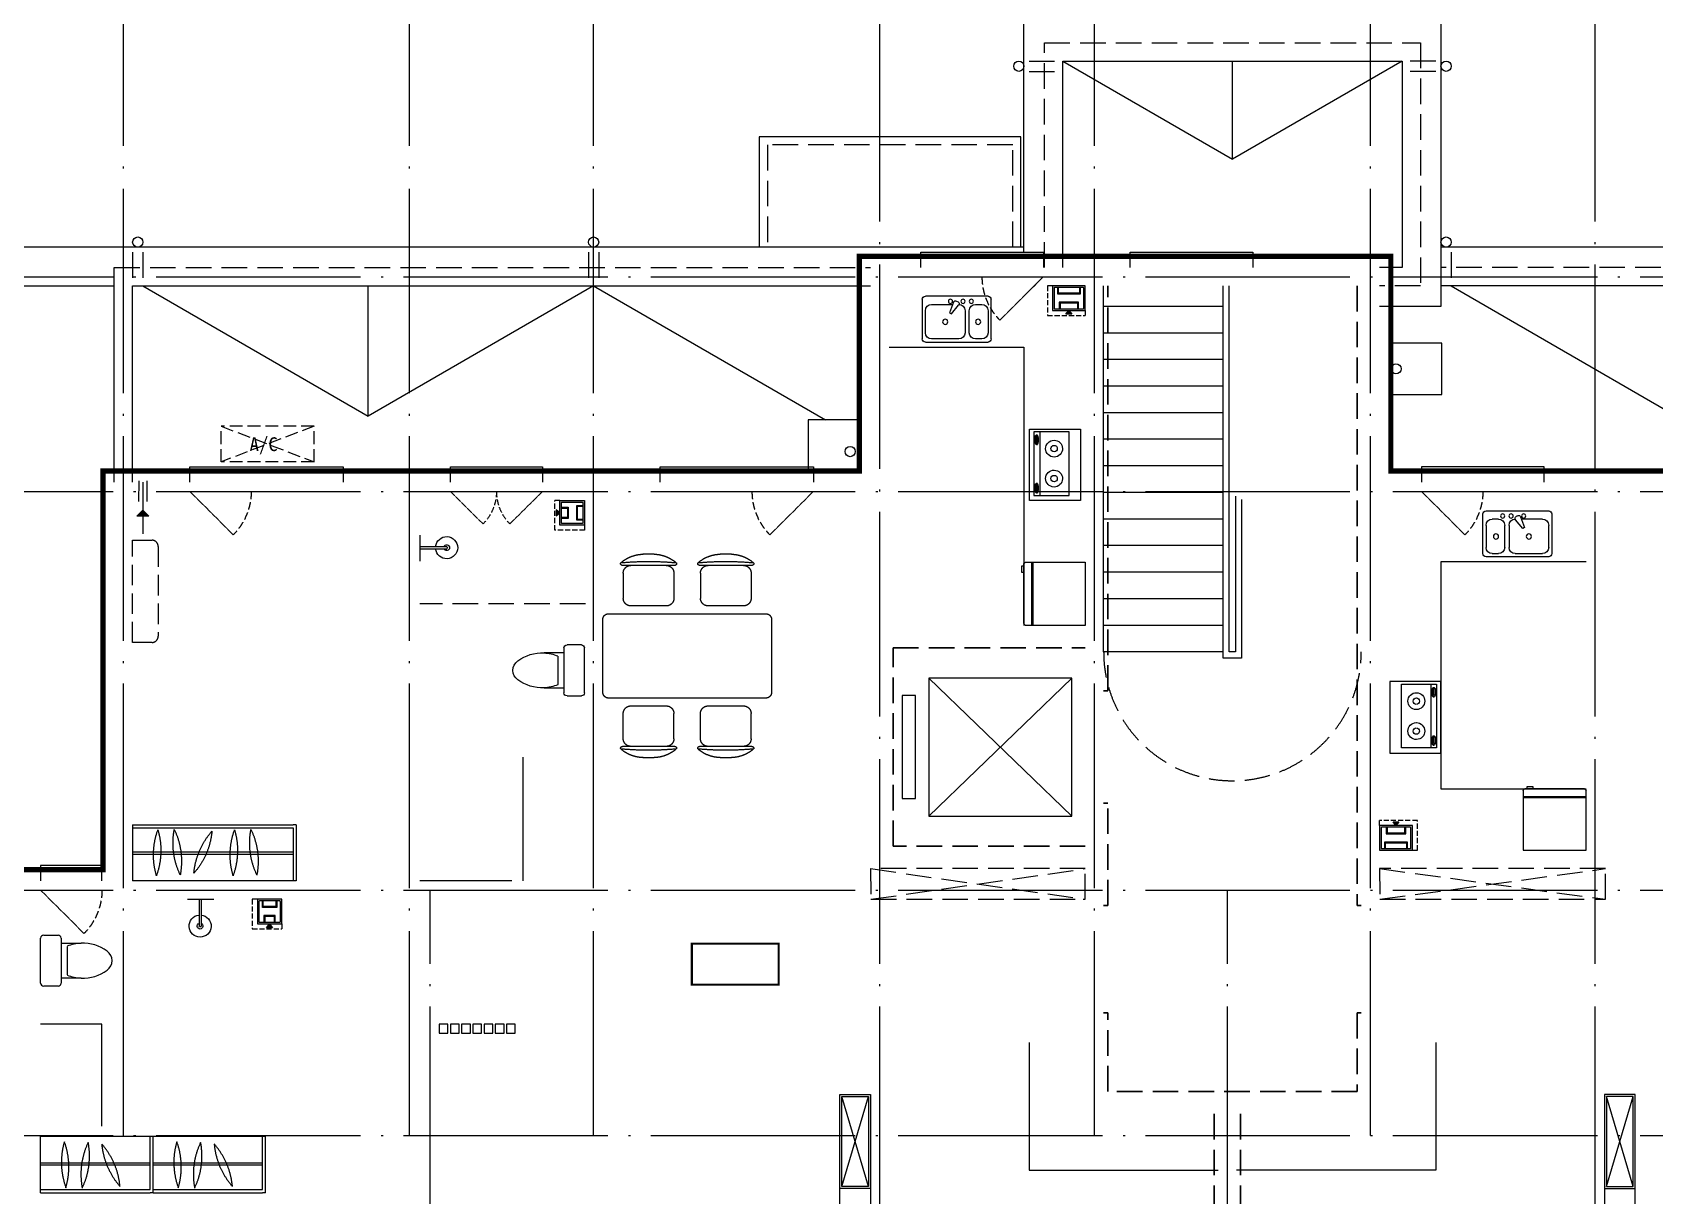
# Model space of a CAD drawing. Extents: x 23000734 to 24262965, y -11528137 to -9789882.
# Drawn here: x 24231225 to 24247095, y -10100428 to -10089050 of the extents above; entities that cross this region are included whole.
import ezdxf

# ---------------------------------------------------------------- set-up
doc = ezdxf.new("R2010")
doc.units = 0
doc.header["$LTSCALE"] = 1000
for name, pattern in [('DASH', [0.35, 0.25, -0.1]), ('DASHDOTX2', [50.8, 25.4, -12.7, 0, -12.7]), ('DOTE', [2.42, 2, -0.2, 0.02, -0.2])]:
    doc.linetypes.add(name, pattern=pattern)
for name, color, linetype in [('0-0全面积', 3, 'Continuous'), ('0-厨卫洁具', 95, 'Continuous'), ('0-开启示意', 154, 'Continuous'), ('0-看线', 173, 'Continuous'), ('A-SURFACE', 6, 'Continuous'), ('A-活动家具', 8, 'Continuous'), ('B-家具', 167, 'DASHDOTX2'), ('BALCONY', 6, 'Continuous'), ('DOTE', 249, 'DOTE'), ('KT', 8, 'Continuous'), ('PUB_HATCH', 252, 'Continuous'), ('PUB_STRM', 4, 'Continuous'), ('STAIR', 114, 'Continuous'), ('text_房间名称', 255, 'Continuous'), ('tk', 7, 'Continuous'), ('WINDOW', 4, 'Continuous'), ('空调', 6, 'Continuous')]:
    doc.layers.add(name, color=color, linetype=linetype)
doc.layers.add('家具', color=156, linetype='Continuous', lineweight=9)
doc.styles.get("Standard").update_dxf_attribs({"font": 'gbenor.shx', "bigfont": 'gbcbig.shx'})
doc.styles.add('黑体', font='SIMHEI_0.TTF', dxfattribs={"width": 0.8})

# ---------------------------------------------------------------- blocks, each defined once
blk = doc.blocks.new('客厅电视')
at = {"layer": 'B-家具'}
for p, q in [((23188, 22787), (23488, 22787)), ((23354, 22520), (23354, 22557)), ((23354, 22557), (23399, 22557)), ((23399, 22557), (23399, 22520)), ((23399, 22520), (23354, 22520)), ((23399, 22505), (23354, 22505)), ((23354, 22505), (23354, 21610)), ((23361, 22520), (23361, 22505)), ((23391, 22520), (23391, 22505)), ((23399, 21610), (23399, 22505)), ((23443, 22431), (23399, 22431)), ((23399, 22431), (23399, 21684)), ((23443, 21684), (23443, 22431)), ((23488, 22319), (23443, 22393)), ((23443, 22393), (23443, 21722)), ((23488, 21796), (23488, 22319)), ((23443, 21722), (23488, 21796)), ((23354, 21610), (23399, 21610)), ((23399, 21595), (23354, 21595)), ((23354, 21595), (23354, 21557)), ((23361, 21595), (23361, 21610)), ((23391, 21595), (23391, 21610)), ((23399, 21684), (23443, 21684)), ((23399, 21557), (23399, 21595)), ((23354, 21557), (23399, 21557)), ((23488, 21327), (23188, 21327))]:
    blk.add_line(p, q, dxfattribs=at)
for points in [[(23488, 23707), (23188, 23707), (23188, 20407), (23488, 20407), (23488, 23707)], [(23468, 22807), (23208, 23687)], [(23208, 22807), (23468, 23687)], [(23468, 21307), (23208, 21307), (23208, 20427), (23468, 20427), (23468, 21307), (23208, 20427)], [(23208, 21307), (23468, 20427)]]:
    blk.add_lwpolyline(points, dxfattribs=at)
blk.add_lwpolyline([(23468, 22807), (23468, 23687), (23208, 23687), (23208, 22807)], close=True, dxfattribs=at)
blk = doc.blocks.new('衣柜2')
at = {"layer": 'B-家具'}
for p, q in [((1100, 0), (0, 0)), ((0, -550), (0, 0)), ((1070, -520), (1070, 0)), ((1100, -550), (1100, 0)), ((1070, -260), (0, -260)), ((1070, -280), (0, -280)), ((0, -520), (1070, -520)), ((0, -550), (1070, -550)), ((1100, -550), (1070, -550))]:
    blk.add_line(p, q, dxfattribs=at)
for centre, start, end in [((924, -254), 163.6588, 200.0199), ((-445, -298), 343.6588, 20.0199), ((1115, -370), 154.3888, 190.7499), ((-243, -192), 334.3888, 10.7499), ((58, -552), 5.1418, 41.5029), ((1316, -10), 185.1418, 221.5029)]:
    blk.add_arc(centre, 721, start, end, dxfattribs=at)
blk = doc.blocks.new('M_C25MYD')
at = {"layer": 'B-家具'}
for p, q in [((-389, 921), (-290, 921)), ((298, 921), (397, 921)), ((-569, 821), (-109, 821)), ((-564, 754), (-564, 529)), ((-114, 754), (-114, 529)), ((117, 821), (577, 821)), ((122, 754), (122, 529)), ((572, 754), (572, 529)), ((-497, 461), (-182, 461)), ((190, 461), (505, 461)), ((-746, 342), (-746, -308)), ((704, 392), (-696, 392)), ((754, -308), (754, 342)), ((-696, -358), (704, -358)), ((-182, -427), (-497, -427)), ((505, -427), (190, -427)), ((-564, -720), (-564, -495)), ((-114, -720), (-114, -495)), ((122, -720), (122, -495)), ((572, -720), (572, -495)), ((-109, -787), (-569, -787)), ((577, -787), (117, -787)), ((-290, -887), (-389, -887)), ((397, -887), (298, -887))]:
    blk.add_line(p, q, dxfattribs=at)
for centre, radius, start, end in [((-379, 606), 316, 91.7651, 130.7265), ((-300, 606), 316, 49.2735, 88.2349), ((307, 606), 316, 91.7651, 130.7265), ((387, 606), 316, 49.2735, 88.2349), ((-579, 837), 10, 130.7265, 202.67), ((-569, 841), 20, 202.67, 270), ((-339, -1857), 2713, 84.8023, 95.1977), ((-497, 754), 67.5, 90, 180), ((-182, 754), 67.5, 0, 90), ((-109, 841), 20, 270, 337.33), ((-100, 837), 10, 337.33, 49.2735), ((108, 837), 10, 130.7265, 202.67), ((117, 841), 20, 202.67, 270), ((347, -1857), 2713, 84.8023, 95.1977), ((190, 754), 67.5, 90, 180), ((505, 754), 67.5, 0, 90), ((577, 841), 20, 270, 337.33), ((587, 837), 10, 337.33, 49.2735), ((-497, 529), 67.5, 180, 270), ((-182, 529), 67.5, 270, 0), ((190, 529), 67.5, 180, 270), ((505, 529), 67.5, 270, 0), ((-696, 342), 50, 90, 180), ((704, 342), 50, 0, 90), ((-696, -308), 50, 180, 270), ((-497, -495), 67.5, 90, 180), ((-182, -495), 67.5, 0, 90), ((190, -495), 67.5, 90, 180), ((505, -495), 67.5, 0, 90), ((704, -308), 50, 270, 0), ((-497, -720), 67.5, 180, 270), ((-182, -720), 67.5, 270, 0), ((190, -720), 67.5, 180, 270), ((505, -720), 67.5, 270, 0), ((-579, -803), 10, 157.33, 229.2735), ((-569, -807), 20, 90, 157.33), ((-379, -572), 316, 229.2735, 268.2349), ((-339, 1890), 2713, 264.8023, 275.1977), ((-300, -572), 316, 271.7651, 310.7265), ((-109, -807), 20, 22.67, 90), ((-100, -803), 10, 310.7265, 22.67), ((108, -803), 10, 157.33, 229.2735), ((117, -807), 20, 90, 157.33), ((307, -572), 316, 229.2735, 268.2349), ((347, 1890), 2713, 264.8023, 275.1977), ((387, -572), 316, 271.7651, 310.7265), ((577, -807), 20, 22.67, 90), ((587, -803), 10, 310.7265, 22.67)]:
    blk.add_arc(centre, radius, start, end, dxfattribs=at)
at = {"layer": 'B-家具', "width": 0.8, "flags": 9}
for tag in ['XSIZE', 'YSIZE']:
    blk.add_attdef(tag, (0, 0), '', height=0.5, dxfattribs=at)
blk = doc.blocks.new('A$C59522257')
at = {"layer": 'B-家具'}
for p, q in [((-662, 30), (-632, 30)), ((-662, 30), (-662, -520)), ((938, 30), (-632, 30)), ((938, 0), (-632, 0)), ((-632, 0), (-632, -520)), ((938, 30), (938, -520)), ((-632, -240), (938, -240)), ((-632, -260), (938, -260)), ((-662, -520), (938, -520))]:
    blk.add_line(p, q, dxfattribs=at)
for centre, start, end in [((431, -328), 154.3888, 190.7499), ((-928, -150), 334.3888, 10.7499), ((633, -222), 163.6588, 200.0199), ((-737, -266), 343.6588, 20.0199), ((880, 32), 185.1418, 221.5029), ((-379, -510), 5.1418, 41.5029), ((1181, -328), 154.3888, 190.7499), ((-178, -150), 334.3888, 10.7499), ((1383, -222), 163.6588, 200.0199), ((13, -266), 343.6588, 20.0199)]:
    blk.add_arc(centre, 721, start, end, dxfattribs=at)
blk = doc.blocks.new('A$C5E80688F')
at = {"layer": 'B-家具', "linetype": 'DASH'}
for p, q in [((-1355, 1170), (-3563, 1470)), ((-1353, 1470), (-3563, 1170)), ((-1355, 1170), (-3563, 1470)), ((-1353, 1470), (-3563, 1170)), ((3625, 1170), (1527, 1470)), ((3627, 1470), (1527, 1170)), ((3625, 1170), (1527, 1470)), ((3627, 1470), (1527, 1170))]:
    blk.add_line(p, q, dxfattribs=at)
for points in [[(-3563, 1170), (-3563, 1470), (-1353, 1470), (-1355, 1170)], [(-3563, 1170), (-3563, 1470), (-1353, 1470), (-1355, 1170)], [(1527, 1170), (1527, 1470), (3627, 1470), (3625, 1170)], [(1527, 1170), (1527, 1470), (3627, 1470), (3625, 1170)]]:
    blk.add_lwpolyline(points, close=True, dxfattribs=at)
at = {"layer": 'B-家具'}
for points in [[(7103, -140), (7103, -50), (7189, -50), (7189, -140)], [(7213, -140), (7213, -50), (7299, -50), (7299, -140)], [(7323, -140), (7323, -50), (7408, -50), (7408, -140)], [(7433, -140), (7433, -50), (7518, -50), (7518, -140)], [(7542, -140), (7542, -50), (7628, -50), (7628, -140)], [(7652, -140), (7652, -50), (7737, -50), (7737, -140)], [(7762, -140), (7762, -50), (7847, -50), (7847, -140)]]:
    blk.add_lwpolyline(points, close=True, dxfattribs=at)
for points in [[(-1903, -230), (-1903, -1480), (47, -1480)], [(2077, -230), (2077, -1480), (227, -1480)]]:
    blk.add_lwpolyline(points, dxfattribs=at)
blk.add_blockref('A$C59522257', (9909, 1870))
at = {"layer": 'A-活动家具', "extrusion": (0, 0, -1), "zscale": -1, "rotation": 179.9999999999998}
blk.add_blockref('客厅电视', (27041, 19667), dxfattribs=at)
at = {"layer": 'A-活动家具', "extrusion": (0, 0, -1), "xscale": -1, "zscale": -1, "rotation": 180}
blk.add_blockref('客厅电视', (-27115, 19667), dxfattribs=at)
at = {"layer": 'A-活动家具', "xscale": -1}
for p in [(10647, -1150), (11747, -1150)]:
    blk.add_blockref('衣柜2', p, dxfattribs=at)
at = {"layer": '家具', "xscale": 1.099999999627471, "yscale": 1.099999999627471, "zscale": 1.099999999627471, "rotation": 180}
blk.add_blockref('M_C25MYD', (5426, 3570), dxfattribs=at)
blk = doc.blocks.new('_E39XBF')
at = {"layer": '0-厨卫洁具', "linetype": 'Continuous'}
for p, q in [((-170, 200), (-170, 395)), ((170, 395), (170, 200)), ((-250, 30), (-250, 170)), ((-220, 200), (-170, 200)), ((-170, 200), (170, 200)), ((-140, 260), (140, 260)), ((170, 200), (220, 200)), ((250, 170), (250, 30)), ((220, 0), (-220, 0))]:
    blk.add_line(p, q, dxfattribs=at)
for centre, radius, start, end in [((227, 413), 398, 143.3619, 182.544), ((0, 590), 110, 33.4509, 146.5491), ((-227, 413), 398, 357.456, 36.6381), ((227, 413), 398, 182.544, 202.5495), ((-227, 413), 398, 337.4505, 357.456), ((-220, 170), 30, 90, 180), ((220, 170), 30, 0, 90), ((-220, 30), 30, 180, 270), ((220, 30), 30, 270, 0)]:
    blk.add_arc(centre, radius, start, end, dxfattribs=at)
blk = doc.blocks.new('A$C06A70365')
at = {"layer": '0-厨卫洁具'}
h = blk.add_hatch(color=256, dxfattribs=at)
h.paths.add_polyline_path([(-114, 159), (-114, -81), (126, -81), (126, 159)])
edge = h.paths.add_edge_path(flags=16)
edge.add_arc((-92, 136), 8, 90, 180, ccw=False)
edge.add_line((-92, 144), (102, 144))
edge.add_arc((102, 136), 8, 0, 90, ccw=False)
edge.add_line((110, 136), (110, -58))
edge.add_arc((102, -58), 8, -90, 0, ccw=False)
edge.add_line((102, -66), (-92, -66))
edge.add_arc((-92, -58), 8, 180, 270, ccw=False)
edge.add_line((-100, -58), (-100, 136))
for points in [[(-153, 68), (-153, 10), (-114, 39)], [(-42, -8), (-42, 86), (-100, 86), (-100, 94), (-34, 94), (-34, -16), (-100, -16), (-100, -8)], [(54, -23), (110, -23), (110, -31), (46, -31), (46, 109), (110, 109), (110, 101), (54, 101)]]:
    blk.add_hatch(color=256, dxfattribs=at).paths.add_polyline_path(points)
at = {"layer": '0-厨卫洁具', "linetype": 'DASH', "ltscale": 0.2}
blk.add_lwpolyline([(126, -131), (-164, -131), (-164, 159)], dxfattribs=at)
at = {"layer": '0-厨卫洁具'}
for points in [[(-114, 159), (-164, 159)], [(-100, 94), (-34, 94), (-34, -16), (-100, -16)], [(-100, 86), (-42, 86), (-42, -8), (-100, -8)], [(110, 109), (46, 109), (46, -31), (110, -31)], [(110, 101), (54, 101), (54, -23), (110, -23)], [(126, -81), (126, -131)]]:
    blk.add_lwpolyline(points, dxfattribs=at)
for points in [[(126, 159), (126, -81), (-114, -81), (-114, 159)], [(-153, 68), (-153, 10), (-114, 39)]]:
    blk.add_lwpolyline(points, close=True, dxfattribs=at)
blk.add_lwpolyline([(110, 136), (110, -58, -0.414214), (102, -66), (-92, -66, -0.414214), (-100, -58), (-100, 136, -0.414214), (-92, 144), (102, 144, -0.414214)], format="xyb", close=True, dxfattribs=at)
blk = doc.blocks.new('A$C1DB93570')
at = {"layer": '0-厨卫洁具'}
h = blk.add_hatch(color=256, dxfattribs=at)
h.paths.add_polyline_path([(-113, 185), (-113, -135), (127, -135), (127, 185)])
edge = h.paths.add_edge_path(flags=16)
edge.add_arc((-90, 162), 8, 90, 180, ccw=False)
edge.add_line((-90, 170), (104, 170))
edge.add_arc((104, 162), 8, 0, 90, ccw=False)
edge.add_line((112, 162), (112, -112))
edge.add_arc((104, -112), 8, -90, 0, ccw=False)
edge.add_line((104, -120), (-90, -120))
edge.add_arc((-90, -112), 8, 180, 270, ccw=False)
edge.add_line((-98, -112), (-98, 162))
for points in [[(-151, 54), (-151, -4), (-113, 25)], [(-41, -62), (-41, 112), (-98, 112), (-98, 120), (-33, 120), (-33, -70), (-98, -70), (-98, -62)], [(55, -77), (112, -77), (112, -85), (47, -85), (47, 135), (112, 135), (112, 127), (55, 127)]]:
    blk.add_hatch(color=256, dxfattribs=at).paths.add_polyline_path(points)
at = {"layer": '0-厨卫洁具', "linetype": 'DASH', "ltscale": 0.2}
blk.add_lwpolyline([(127, -185), (-163, -185), (-163, 185)], dxfattribs=at)
at = {"layer": '0-厨卫洁具'}
for points in [[(-113, 185), (-163, 185)], [(-98, 120), (-33, 120), (-33, -70), (-98, -70)], [(-98, 112), (-41, 112), (-41, -62), (-98, -62)], [(112, 135), (47, 135), (47, -85), (112, -85)], [(112, 127), (55, 127), (55, -77), (112, -77)], [(127, -135), (127, -185)]]:
    blk.add_lwpolyline(points, dxfattribs=at)
for points in [[(127, 185), (127, -135), (-113, -135), (-113, 185)], [(-151, 54), (-151, -4), (-113, 25)]]:
    blk.add_lwpolyline(points, close=True, dxfattribs=at)
blk.add_lwpolyline([(112, 162), (112, -112, -0.414214), (104, -120), (-90, -120, -0.414214), (-98, -112), (-98, 162, -0.414214), (-90, 170), (104, 170, -0.414214)], format="xyb", close=True, dxfattribs=at)
blk = doc.blocks.new('A$C2A163BE1')
at = {"layer": '0-厨卫洁具', "linetype": 'ByBlock'}
for p, q in [((2215, 6772), (2215, 7160)), ((2246, 7191), (2859, 7191)), ((2555, 7143), (2540, 7134)), ((2890, 7160), (2890, 6772)), ((2246, 7048), (2246, 6833)), ((2368, 7109), (2307, 7109)), ((2430, 6833), (2430, 7048)), ((2471, 7048), (2471, 6833)), ((2605, 7018), (2535, 7104)), ((2584, 7132), (2623, 7029)), ((2798, 7109), (2592, 7109)), ((2623, 7029), (2605, 7018)), ((2859, 6833), (2859, 7048)), ((2859, 6741), (2246, 6741)), ((2307, 6772), (2368, 6772)), ((2532, 6772), (2798, 6772)), ((1341, 5890), (1341, 5190)), ((1841, 5890), (1341, 5890)), ((1841, 5190), (1841, 5890)), ((1454, 5864), (1797, 5864)), ((1454, 5241), (1454, 5864)), ((1741, 5864), (1741, 5241)), ((1763, 5831), (1775, 5831)), ((1764, 5740), (1775, 5740)), ((1773, 5756), (1773, 5821)), ((1773, 5821), (1789, 5821)), ((1789, 5756), (1773, 5756)), ((1789, 5821), (1789, 5756)), ((1797, 5864), (1797, 5241)), ((1797, 5241), (1454, 5241)), ((1763, 5358), (1775, 5358)), ((1764, 5267), (1775, 5267)), ((1773, 5348), (1789, 5348)), ((1773, 5283), (1773, 5348)), ((1789, 5283), (1773, 5283)), ((1789, 5348), (1789, 5283)), ((-2626, 5091), (-3239, 5091)), ((1341, 5190), (1841, 5190)), ((-3270, 5060), (-3270, 4672)), ((-3239, 4733), (-3239, 4948)), ((-3178, 5009), (-2972, 5009)), ((-2964, 5032), (-3003, 4929)), ((-3003, 4929), (-2985, 4918)), ((-2985, 4918), (-2915, 5004)), ((-2935, 5043), (-2920, 5034)), ((-2851, 4948), (-2851, 4733)), ((-2810, 4733), (-2810, 4948)), ((-2748, 5009), (-2687, 5009)), ((-2626, 4948), (-2626, 4733)), ((-2595, 4672), (-2595, 5060)), ((-3239, 4641), (-2626, 4641)), ((-2912, 4672), (-3178, 4672)), ((-2687, 4672), (-2748, 4672)), ((1295, 4587), (1295, 3970)), ((1879, 4587), (1295, 4587)), ((1806, 3970), (1806, 4587)), ((1818, 3970), (1818, 4587)), ((1895, 3987), (1895, 4571)), ((1895, 4548), (1918, 4548)), ((1918, 4492), (1895, 4492)), ((1918, 4548), (1918, 4492)), ((1295, 3970), (1879, 3970)), ((-2185, 2720), (-2185, 3420)), ((-2185, 3420), (-1685, 3420)), ((-1798, 3394), (-2141, 3394)), ((-2141, 3394), (-2141, 2771)), ((-2133, 3351), (-2133, 3286)), ((-2117, 3351), (-2133, 3351)), ((-2107, 3361), (-2119, 3361)), ((-2117, 3286), (-2117, 3351)), ((-2085, 3394), (-2085, 2771)), ((-1798, 2771), (-1798, 3394)), ((-1685, 3420), (-1685, 2720)), ((-2133, 3286), (-2117, 3286)), ((-2108, 3270), (-2119, 3270)), ((-2117, 2878), (-2133, 2878)), ((-2133, 2878), (-2133, 2813)), ((-2107, 2888), (-2119, 2888)), ((-2117, 2813), (-2117, 2878)), ((-1685, 2720), (-2185, 2720)), ((-2141, 2771), (-1798, 2771)), ((-2133, 2813), (-2117, 2813)), ((-2108, 2797), (-2119, 2797)), ((-3083, 2393), (-3083, 2371)), ((-3028, 2393), (-3083, 2393)), ((-3028, 2371), (-3028, 2393)), ((-3605, 1770), (-3605, 2354)), ((-3605, 2293), (-2988, 2293)), ((-3605, 2282), (-2988, 2282)), ((-3588, 2371), (-3005, 2371)), ((-2988, 2354), (-2988, 1770)), ((-2988, 1770), (-3605, 1770))]:
    blk.add_line(p, q, dxfattribs=at)
at = {"layer": '0-厨卫洁具'}
for p, q in [((7805, 4740), (7805, 4720)), ((9965, 1290), (9945, 1290))]:
    blk.add_line(p, q, dxfattribs=at)
at = {"layer": '0-厨卫洁具', "linetype": 'ByBlock'}
for points in [[(3215, 6690), (1895, 6690), (1895, 3970)], [(-3605, 4590), (-2185, 4590), (-2185, 2370), (-3605, 2370)]]:
    blk.add_lwpolyline(points, dxfattribs=at)
for points in [[(1764, 5740, -0.259034), (1761, 5742, -0.076276), (1756, 5753, -0.036515), (1753, 5767, -0.026615), (1752, 5785, -0.026615), (1753, 5804, -0.036515), (1756, 5818, -0.076276), (1761, 5829, -0.259034), (1764, 5831, -0.078462), (1765, 5831, -0.056762)], [(1775, 5740, -0.259034), (1771, 5742, -0.076276), (1766, 5753, -0.036515), (1764, 5767, -0.026615), (1763, 5785, -0.026615), (1764, 5804, -0.036515), (1766, 5818, -0.076276), (1771, 5829, -0.259034), (1775, 5831, -0.259034), (1778, 5829, -0.056762), (1782, 5821, -0.036515)], [(1784, 5756, -0.008736), (1783, 5753, -0.076276), (1778, 5742, -0.259034), (1775, 5740, -0.259034)], [(1764, 5267, -0.259034), (1761, 5269, -0.076276), (1756, 5280, -0.036515), (1753, 5294, -0.026615), (1752, 5312, -0.026615), (1753, 5331, -0.036515), (1756, 5345, -0.076276), (1761, 5356, -0.259034), (1764, 5358, -0.078462), (1765, 5358, -0.056762)], [(1775, 5267, -0.259034), (1771, 5269, -0.076276), (1766, 5280, -0.036515), (1764, 5294, -0.026615), (1763, 5312, -0.026615), (1764, 5331, -0.036515), (1766, 5345, -0.076276), (1771, 5356, -0.259034), (1775, 5358, -0.259034), (1778, 5356, -0.056762), (1782, 5348, -0.036515)], [(1784, 5283, -0.008736), (1783, 5280, -0.076276), (1778, 5269, -0.259034), (1775, 5267, -0.259034)], [(-2119, 3270, 0.259034), (-2115, 3272, 0.076276), (-2110, 3283, 0.036515), (-2108, 3297, 0.026615), (-2107, 3315, 0.026615), (-2108, 3334, 0.036515), (-2110, 3348, 0.076276), (-2115, 3359, 0.259034), (-2119, 3361, 0.259034), (-2122, 3359, 0.056762), (-2126, 3351, 0.036515)], [(-2108, 3270, 0.259034), (-2105, 3272, 0.076276), (-2100, 3283, 0.036515), (-2097, 3297, 0.026615), (-2096, 3315, 0.026615), (-2097, 3334, 0.036515), (-2100, 3348, 0.076276), (-2105, 3359, 0.259034), (-2108, 3361, 0.078462), (-2109, 3361, 0.056762)], [(-2128, 3286, 0.008736), (-2127, 3283, 0.076276), (-2122, 3272, 0.259034), (-2119, 3270, 0.259034)], [(-2119, 2797, 0.259034), (-2115, 2799, 0.076276), (-2110, 2810, 0.036515), (-2108, 2824, 0.026615), (-2107, 2842, 0.026615), (-2108, 2861, 0.036515), (-2110, 2875, 0.076276), (-2115, 2886, 0.259034), (-2119, 2888, 0.259034), (-2122, 2886, 0.056762), (-2126, 2878, 0.036515)], [(-2108, 2797, 0.259034), (-2105, 2799, 0.076276), (-2100, 2810, 0.036515), (-2097, 2824, 0.026615), (-2096, 2842, 0.026615), (-2097, 2861, 0.036515), (-2100, 2875, 0.076276), (-2105, 2886, 0.259034), (-2108, 2888, 0.078462), (-2109, 2888, 0.056762)], [(-2128, 2813, 0.008736), (-2127, 2810, 0.076276), (-2122, 2799, 0.259034), (-2119, 2797, 0.259034)]]:
    blk.add_lwpolyline(points, format="xyb", dxfattribs=at)
at = {"layer": '0-厨卫洁具'}
for points in [[(7805, 4854), (7805, 4598)], [(7805, 4740), (7542, 4740)], [(7805, 4720), (7542, 4720)], [(6795, 1470), (6795, 2680)], [(10079, 1290), (9822, 1290)], [(9945, 1290), (9945, 1027)], [(9965, 1290), (9965, 1027)], [(10915, -930), (10915, 70), (11515, 70)]]:
    blk.add_lwpolyline(points, dxfattribs=at)
at = {"layer": '0-厨卫洁具', "linetype": 'ByBlock'}
for centre, radius in [((2409, 7140), 20.5), ((2491, 7140), 20.5), ((2614, 7140), 20.5), ((2343, 6940), 25.6), ((2665, 6940), 25.6), ((-2994, 5040), 20.5), ((-2871, 5040), 20.5), ((-2789, 5040), 20.5), ((-3045, 4840), 25.6), ((-2723, 4840), 25.6)]:
    blk.add_circle(centre, radius, dxfattribs=at)
for centre, radius, start, end in [((2246, 7160), 30.7, 90, 180), ((2565, 7125), 20.5, 20.5377, 120), ((2859, 7160), 30.7, 0, 90), ((2307, 7048), 61.4, 90, 180), ((2368, 7048), 61.4, 0, 90), ((2532, 7048), 61.4, 90, 180), ((2550, 7117), 20.5, 120, 219.4623), ((2798, 7048), 61.4, 0, 90), ((2307, 6833), 61.4, 180, 270), ((2368, 6833), 61.4, 270, 0), ((2532, 6833), 61.4, 180, 270), ((2798, 6833), 61.4, 270, 0), ((2246, 6772), 30.7, 180, 270), ((2859, 6772), 30.7, 270, 0), ((1600, 5699), 82.5, 270, 269.036), ((1600, 5699), 31.6, 270, 269.3468), ((1600, 5406), 82.5, 90.964, 90), ((1600, 5406), 31.6, 90.6532, 90), ((-3239, 5060), 30.7, 90, 180), ((-2626, 5060), 30.7, 0, 90), ((-3178, 4948), 61.4, 90, 180), ((-2945, 5025), 20.5, 60, 159.4623), ((-2930, 5017), 20.5, 320.5377, 60), ((-2912, 4948), 61.4, 0, 90), ((-2748, 4948), 61.4, 90, 180), ((-2687, 4948), 61.4, 0, 90), ((-3239, 4672), 30.7, 180, 270), ((-3178, 4733), 61.4, 180, 270), ((-2912, 4733), 61.4, 270, 0), ((-2748, 4733), 61.4, 180, 270), ((-2687, 4733), 61.4, 270, 0), ((-2626, 4672), 30.7, 270, 0), ((1879, 4571), 16.7, 0, 90), ((1879, 3987), 16.7, 270, 0), ((-1944, 3229), 82.5, 270.964, 270), ((-1944, 3229), 31.6, 270.6532, 270), ((-1944, 2936), 82.5, 90, 89.036), ((-1944, 2936), 31.6, 90, 89.3468), ((-3588, 2354), 16.7, 90, 180), ((-3005, 2354), 16.7, 0, 90)]:
    blk.add_arc(centre, radius, start, end, dxfattribs=at)
at = {"layer": '0-厨卫洁具'}
for centre, radius, start, end in [((7543, 4730), 108, 5.306, 354.694), ((7543, 4730), 28.3, 20.6725, 339.3275), ((7545, 4730), 10.5, 107.2381, 252.7619), ((9955, 1028), 108, 95.306, 84.694), ((9955, 1028), 28.3, 110.6725, 69.3275), ((9955, 1030), 10.5, 197.2381, 342.7619)]:
    blk.add_arc(centre, radius, start, end, dxfattribs=at)
for name, p, rotation in [('A$C1DB93570', (1480, 7164), 90), ('A$C1DB93570', (-1770, 1898), 270), ('A$C06A70365', (9314, 1165), 90)]:
    blk.add_blockref(name, p, dxfattribs=dict(rotation=rotation))
at = {"xscale": -1}
blk.add_blockref('A$C06A70365', (6320, 5032), dxfattribs=at)
at = {"layer": '0-厨卫洁具', "extrusion": (0, 0, -1), "xscale": -1, "zscale": -1, "rotation": 90}
blk.add_blockref('_E39XBF', (-6195, 3530), dxfattribs=at)
at = {"layer": '0-厨卫洁具', "extrusion": (0, 0, -1), "zscale": -1, "rotation": 270}
blk.add_blockref('_E39XBF', (-11515, 690), dxfattribs=at)
blk = doc.blocks.new('A$C1C455A10')
at = {"layer": '0-看线'}
for points in [[(3337, 5732.5), (3337, 5882.5), (2137, 5882.5), (2137, 5732.5)], [(5387, 5732.5), (5387, 5882.5), (4187, 5882.5), (4187, 5732.5)], [(-713, 3632.5), (-713, 3782.5), (487, 3782.5), (487, 3632.5)], [(7937, 3632.5), (7937, 3782.5), (6437, 3782.5), (6437, 3632.5)], [(9987, 3632.5), (9987, 3782.5), (9087, 3782.5), (9087, 3632.5)], [(12537, 3632.5), (12537, 3782.5), (11037, 3782.5), (11037, 3632.5)], [(13397, -267.5), (13397, -117.5), (13997, -117.5), (13997, -267.5)]]:
    blk.add_lwpolyline(points, dxfattribs=at)
blk = doc.blocks.new('A$C0B5919E6')
at = {"layer": '空调', "linetype": 'DASH', "ltscale": 0.8}
blk.add_lwpolyline([(250, 0), (60, 0, -0.414214), (0, 60), (0, 940, -0.414214), (60, 1000), (250, 1000)], format="xyb", close=True, dxfattribs=at)
blk = doc.blocks.new('rfwetery')
at = {"layer": 'BALCONY'}
for points in [[(11892287, 65605), (11892346, 65605), (11892346, 65545)], [(11892407, 65605), (11892346, 65605), (11892346, 65545)]]:
    blk.add_hatch(color=256, dxfattribs=at).paths.add_polyline_path(points)
h = blk.add_hatch(color=256, dxfattribs=at)
h.paths.add_polyline_path([(11892407, 65605), (11892346, 65605), (11892346, 65545)])
h.paths.add_polyline_path([(11892346, 65605), (11892346, 65545), (11892407, 65605)])
blk.add_line((11892346, 65272), (11892346, 65777), dxfattribs=at)
at = {"layer": 'BALCONY', "linetype": 'DASH'}
for p, q in [((11892306, 65260), (11892306, 65460)), ((11892386, 65260), (11892386, 65460))]:
    blk.add_line(p, q, dxfattribs=at)
at = {"layer": 'BALCONY'}
blk.add_lwpolyline([(11892287, 65605), (11892346, 65545), (11892407, 65605)], close=True, dxfattribs=at)
blk = doc.blocks.new('A$C35C37B70')
at = {"layer": 'BALCONY', "rotation": 180.0035144073669}
blk.add_blockref('rfwetery', (11902833, 70498), dxfattribs=at)
at = {"layer": '空调', "linetype": 'DASH', "ltscale": 0.8, "xscale": -1, "rotation": 180.0035144073669}
blk.add_blockref('A$C0B5919E6', (10340, 3929), dxfattribs=at)
blk = doc.blocks.new('KC')
at = {"layer": '0-开启示意', "linetype": 'DASH', "ltscale": 0.3, "const_width": 10}
blk.add_lwpolyline([(245355, 107838), (244931, 107414)], dxfattribs=at)
at = {"layer": '0-开启示意', "linetype": 'DASH', "ltscale": 0.3}
blk.add_lwpolyline([(245355, 107838), (244931, 107414)], dxfattribs=at)
blk.add_arc((245355, 107838), 600, 180, 225, dxfattribs=at)
blk = doc.blocks.new('A$C35AB33C4')
at = {"layer": '0-开启示意', "xscale": -1}
for p in [(250247, -100848), (252497, -102948)]:
    blk.add_blockref('KC', p, dxfattribs=at)
at = {"layer": '0-开启示意'}
for p in [(-244164, -102948), (-232114, -102948), (-230654, -106848)]:
    blk.add_blockref('KC', p, dxfattribs=at)
at = {"layer": '0-开启示意', "yscale": 0.75, "zscale": 0.75}
for p, xscale in [((193808, -75988), -0.75), ((-173325, -75988), 0.75)]:
    blk.add_blockref('KC', p, dxfattribs=dict(at, xscale=xscale))
blk = doc.blocks.new('A$C6723108C')
at = {"layer": 'KT', "linetype": 'DASH', "ltscale": 0.5}
for p, q in [((-175, 455), (-175, -455)), ((175, 455), (-175, 455)), ((175, 455), (175, -455)), ((175, -455), (-175, -455))]:
    blk.add_line(p, q, dxfattribs=at)
for points in [[(-175, 455), (175, -455)], [(-175, -455), (175, 455)]]:
    blk.add_lwpolyline(points, dxfattribs=at)
at = {"layer": 'KT', "style": '黑体'}
blk.add_text('A/C', height=135.2, rotation=90, dxfattribs=at).set_placement((69, -176))
blk = doc.blocks.new('A$C4BE847B8')
at = {"layer": 'STAIR'}
for p, q in [((263, -2123), (263, 1457)), ((1493, -2123), (1493, 1457)), ((323, 1257), (1493, 1257)), ((323, 997), (1493, 997)), ((323, 737), (1493, 737)), ((323, 477), (1493, 477)), ((323, 217), (1493, 217)), ((323, -43), (1493, -43)), ((323, -303), (1493, -303)), ((323, -563), (1493, -563)), ((323, -823), (1493, -823)), ((323, -1083), (1493, -1083)), ((323, -1343), (1493, -1343)), ((323, -1603), (1493, -1603)), ((323, -1863), (1493, -1863)), ((203, -2123), (263, -2123)), ((323, -2123), (1493, -2123))]:
    blk.add_line(p, q, dxfattribs=at)
for points in [[(143, -632), (143, -2183), (323, -2183), (323, 1457)], [(203, -598), (203, -2123), (263, -2123), (263, 1457)]]:
    blk.add_lwpolyline(points, dxfattribs=at)

msp = doc.modelspace()

# ---------------------------------------------------------------- linework, layer by layer
for points in [[(24240925, -10091200), (24240925, -10088950), (24245005, -10088950), (24245005, -10091730), (24244405, -10091730)], [(24241305, -10091350), (24241305, -10089330), (24244625, -10089330), (24244625, -10091350), (24244405, -10091350)], [(24240895, -10091150), (24240895, -10090070), (24238335, -10090070), (24238335, -10091150)], [(24240925, -10091150), (24231065, -10091150)], [(24243705, -10105140), (24255405, -10105140), (24255405, -10091150), (24245005, -10091150)], [(24231065, -10091530), (24232025, -10091530)], [(24232025, -10093450), (24232025, -10091530)], [(24232205, -10093450), (24232205, -10091530)], [(24232205, -10091530), (24239425, -10091530)], [(24255025, -10093450), (24255025, -10091530), (24245005, -10091530)]]:
    msp.add_lwpolyline(points)
at = {"linetype": 'DASH'}
for points in [[(24241125, -10091350), (24241125, -10089150), (24244805, -10089150), (24244805, -10091530), (24244405, -10091530)], [(24240815, -10091150), (24240815, -10090150), (24238415, -10090150), (24238415, -10091150)], [(24232025, -10091530), (24232025, -10091350), (24239425, -10091350)], [(24255205, -10093450), (24255205, -10091350), (24245005, -10091350)]]:
    msp.add_lwpolyline(points, dxfattribs=at)
at = {"layer": '0-0全面积', "linetype": 'DASH', "lineweight": 30, "const_width": 50}
msp.add_lwpolyline([(24235315, -10104240), (24235315, -10104240), (24235315, -10104240), (24251015, -10104240), (24251015, -10104240), (24255315, -10104240), (24255315, -10093340), (24244515, -10093340), (24244515, -10091240), (24239315, -10091240), (24239315, -10093340), (24231915, -10093340), (24231915, -10097240), (24230215, -10097240), (24230215, -10093340), (24220815, -10093340), (24220815, -10091240), (24215615, -10091240), (24215615, -10093340), (24208215, -10093340), (24208215, -10097240), (24206815, -10097240)], dxfattribs=at)
at = {"layer": 'A-SURFACE', "linetype": 'DASH', "lineweight": 30}
for points in [[(24235315, -10104240), (24235315, -10104240), (24235315, -10103540), (24251015, -10103540), (24251015, -10104240), (24255315, -10104240), (24255315, -10093340), (24244515, -10093340), (24244515, -10091240), (24239315, -10091240), (24239315, -10093340), (24231915, -10093340), (24231915, -10097240), (24230215, -10097240), (24230215, -10093340), (24220815, -10093340), (24220815, -10091240), (24215615, -10091240), (24215615, -10093340), (24208215, -10093340), (24208215, -10097240), (24206815, -10097240)], [(24241705, -10095490), (24241745, -10095490), (24241745, -10091530)], [(24244185, -10091530), (24244185, -10097590), (24244225, -10097590)], [(24241525, -10097010), (24239645, -10097010), (24239645, -10095070), (24241525, -10095070)], [(24241705, -10097590), (24241745, -10097590), (24241745, -10096590), (24241705, -10096590)], [(24244225, -10098640), (24244185, -10098640), (24244185, -10099410), (24241745, -10099410), (24241745, -10098640), (24241705, -10098640)], [(24242785, -10099630), (24242785, -10104450)], [(24243045, -10099630), (24243045, -10104450)]]:
    msp.add_lwpolyline(points, dxfattribs=at)
at = {"layer": 'DOTE'}
for p, q in [((24232115, -10099840), (24232115, -10085440)), ((24234915, -10099840), (24234915, -10085440)), ((24236715, -10099840), (24236715, -10085440)), ((24239515, -10107840), (24239515, -10085440)), ((24241615, -10099840), (24241615, -10085440)), ((24244315, -10099840), (24244315, -10085440)), ((24246515, -10107840), (24246515, -10085440)), ((24181615, -10091440), (24257115, -10091440)), ((24181615, -10093540), (24257115, -10093540)), ((24181615, -10097440), (24257115, -10097440)), ((24235115, -10107840), (24235115, -10097440)), ((24242915, -10107840), (24242915, -10097440)), ((24181615, -10099840), (24257115, -10099840))]:
    msp.add_line(p, q, dxfattribs=at)
at = {"layer": 'PUB_HATCH', "linetype": 'DASH'}
msp.add_line((24236635, -10094640), (24235015, -10094640), dxfattribs=at)
at = {"layer": 'PUB_STRM', "linetype": 'DASH'}
for p, q in [((24240975, -10089330), (24241305, -10089330)), ((24240975, -10089430), (24241305, -10089430)), ((24244955, -10089330), (24244625, -10089330)), ((24244955, -10089430), (24244625, -10089430)), ((24232205, -10091200), (24232205, -10091530)), ((24232305, -10091200), (24232305, -10091530)), ((24236665, -10091200), (24236665, -10091530)), ((24236765, -10091200), (24236765, -10091530)), ((24245005, -10091200), (24245005, -10091530)), ((24245105, -10091200), (24245105, -10091530))]:
    msp.add_line(p, q, dxfattribs=at)
at = {"layer": 'PUB_STRM'}
for points in [[(24241305, -10089330), (24242965, -10090288)], [(24244625, -10089330), (24242965, -10090288)], [(24242965, -10090288), (24242965, -10089330)], [(24232305, -10091530), (24234510, -10092803)], [(24236715, -10091530), (24234510, -10092803)], [(24234510, -10092803), (24234510, -10091530)], [(24236715, -10091530), (24238984, -10092840)], [(24245105, -10091530), (24248240, -10093340)]]:
    msp.add_lwpolyline(points, dxfattribs=at)
for points in [[(24245015, -10092090), (24244515, -10092090), (24244515, -10092590), (24245015, -10092590)], [(24239315, -10092840), (24238815, -10092840), (24238815, -10093340), (24239315, -10093340)]]:
    msp.add_lwpolyline(points, close=True, dxfattribs=at)
for centre in [(24240875, -10089380), (24245055, -10089380), (24232255, -10091100), (24236715, -10091100), (24245055, -10091100), (24244565, -10092340), (24244565, -10092340), (24239225, -10093150)]:
    msp.add_circle(centre, 50, dxfattribs=at)
at = {"layer": 'STAIR'}
for p, q in [((24241395, -10095365), (24239995, -10095365)), ((24239995, -10095365), (24239995, -10096715)), ((24239995, -10096715), (24241395, -10095365)), ((24241395, -10096715), (24239995, -10095365)), ((24241395, -10096715), (24241395, -10095365)), ((24239865, -10095535), (24239735, -10095535)), ((24239735, -10095535), (24239735, -10096545)), ((24239865, -10096545), (24239865, -10095535)), ((24239735, -10096545), (24239865, -10096545)), ((24239995, -10096715), (24241395, -10096715))]:
    msp.add_line(p, q, dxfattribs=at)
at = {"layer": 'text_房间名称', "color": 6, "linetype": 'DASH', "const_width": 20}
msp.add_lwpolyline([(24238525, -10097964), (24237676, -10097964), (24237676, -10098364), (24238525, -10098364)], close=True, dxfattribs=at)
at = {"layer": 'tk', "linetype": 'DASH'}
msp.add_arc((24242965, -10095110), 1260, 180, 0, dxfattribs=at)
at = {"layer": 'WINDOW'}
msp.add_lwpolyline([(24235915, -10097350), (24235015, -10097350)], dxfattribs=at)

# ---------------------------------------------------------------- block references
at = {"xscale": -1}
for name, p in [('A$C1C455A10', (24245302, -10097082)), ('A$C35AB33C4', (24246006, -10098430)), ('A$C2A163BE1', (24242820, -10098820)), ('A$C4BE847B8', (24243197, -10092987)), ('A$C35C37B70', (24242795, -10097946)), ('A$C5E80688F', (24243052, -10098700))]:
    msp.add_blockref(name, p, dxfattribs=at)
at = {"rotation": 270}
msp.add_blockref('A$C6723108C', (24233525, -10093076), dxfattribs=at)

doc.saveas('drawing.dxf')
